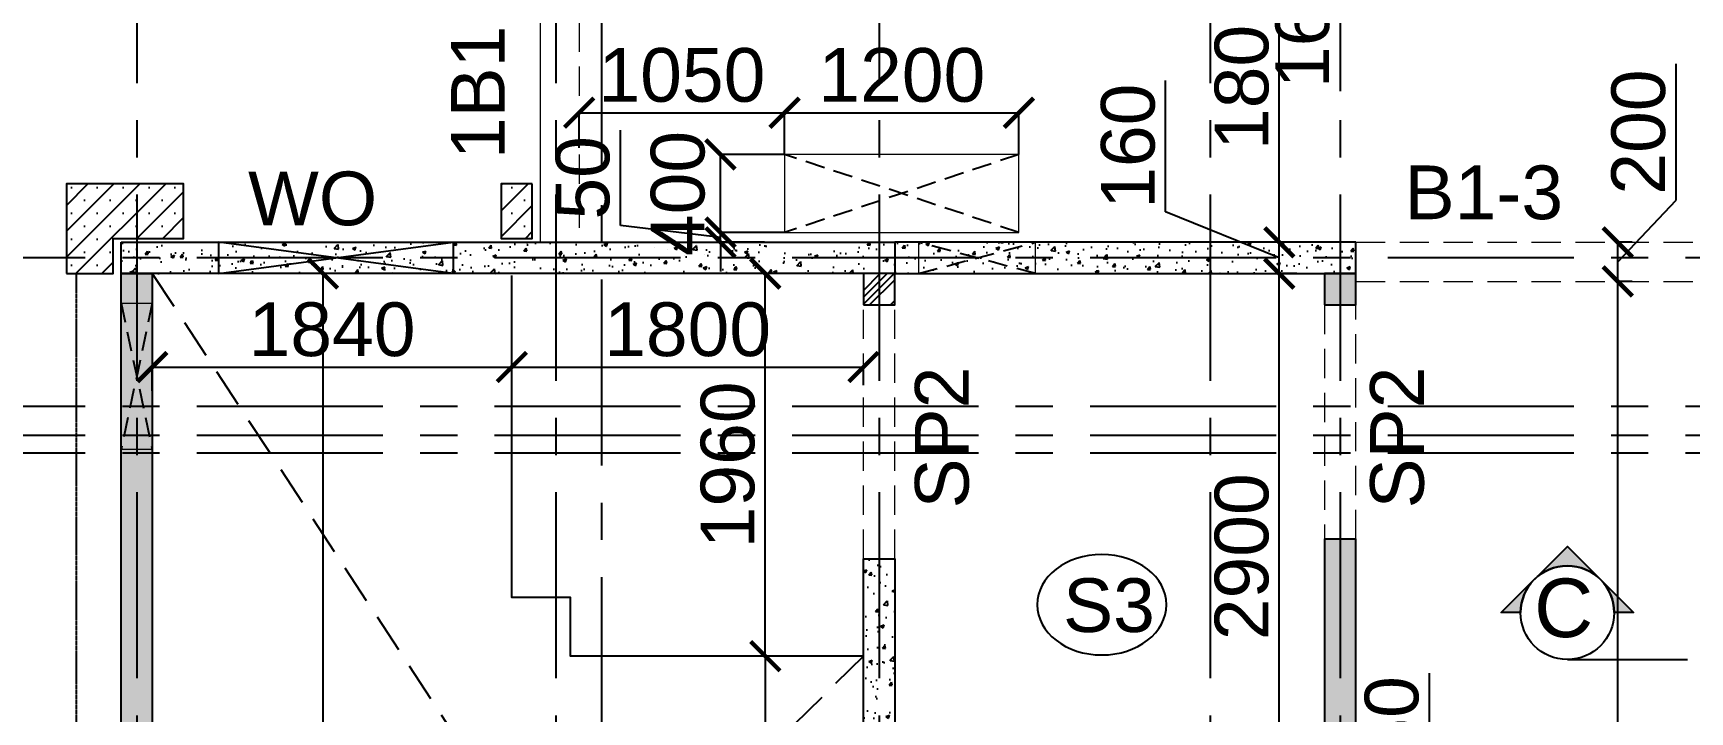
# Model space of a CAD drawing. Header units: inches. Extents: x 278200 to 407749, y -182622 to -96622.
# Drawn here: x 282896 to 291376, y -114109 to -110634 of the extents above; entities that cross this region are included whole.
import ezdxf
from ezdxf.enums import TextEntityAlignment as Align

# ---------------------------------------------------------------- set-up
doc = ezdxf.new("R2010")
doc.units = ezdxf.units.IN
doc.header["$MEASUREMENT"] = 0
for name, pattern in [('CENTER', [50.8, 31.75, -6.35, 6.35, -6.35]), ('DASHED2', [9.525, 6.35, -3.175]), ('Hidden', [3, 2, -1])]:
    doc.linetypes.add(name, pattern=pattern)
for name, color, linetype in [('1', 8, 'Continuous'), ('160 R.C. WALL HAT', 8, 'Continuous'), ('160 R.C.WALL', 6, 'Continuous'), ('4', 4, 'Continuous'), ('AR-Column', 40, 'Continuous'), ('AR-Hidden', 251, 'DASHED2'), ('BEAM TEXT', 4, 'Continuous'), ('CUTOUT LINE', 2, 'Continuous'), ('DIM', 251, 'Continuous'), ('DOP IN SHEAR WALL', 5, 'Continuous'), ('GRID', 8, 'CENTER'), ('NON S.WALL HATCH', 8, 'Continuous'), ('NON STRUC R.C.WALL', 6, 'Continuous'), ('NON.STRUC.R.C.WALLS', 1, 'Continuous'), ('SEC TXT', 11, 'Continuous'), ('SECOND FLOOR BEAM', 6, 'Continuous'), ('Section', 1, 'Continuous'), ('SPANRAL BEAM', 3, 'Continuous'), ('TEXT-1', 3, 'Continuous')]:
    doc.layers.add(name, color=color, linetype=linetype)
for name, color, linetype, lineweight in [('BEAMS', 3, 'Continuous', 0), ('cutout', 2, 'Continuous', 5), ('SLAB CIR', 1, 'Continuous', 25), ('SLAB TXT', 3, 'Continuous', 0)]:
    doc.layers.add(name, color=color, linetype=linetype, lineweight=lineweight)
doc.styles.add('T200', font='sanss___.ttf', dxfattribs={"height": 275})
doc.styles.add('T300', font='sanss___.ttf', dxfattribs={"height": 350})
doc.dimstyles.new('T 200', dxfattribs={"dimtxt": 275, "dimasz": 150, "dimexe": 1, "dimexo": 0, "dimgap": 50, "dimtad": 1, "dimdec": 0, "dimrnd": 5, "dimdsep": 46, "dimtxsty": 'T200', "dimblk": 'ARCHTICK', "dimcen": 2.5, "dimdle": 1, "dimclrd": 5, "dimclre": 253, "dimclrt": 1, "dimadec": 0, "dimazin": 0, "dimtfac": 1, "dimtdec": 0, "dimtmove": 2, "dimatfit": 3, "dimfxl": 0, "dimarcsym": 0})
pattern_1 = [(50, (2466434.82, 123890.9), (179.315046, -15.688034), [18.75, -206.25]), (355, (2466434.82, 123890.9), (-34.687833, 188.048033), [15, -165]), (100.4514445, (2466449.76, 123889.6), (144.627212, 172.359998), [15.935048, -175.285528]), (46.1842, (2466434.82, 123940.9), (266.810333, -41.37982), [28.125, -309.375]), (96.635635, (2466457.05, 123937.46), (233.665486, 243.52965), [23.902586, -262.92844]), (351.184164, (2466434.82, 123940.9), (233.665486, 243.52965), [22.5, -247.5]), (21, (2466459.82, 123928.4), (149.226763, -100.654723), [18.75, -206.25]), (326, (2466459.82, 123928.4), (60.828833, 181.287511), [15, -165]), (71.451445, (2466472.25, 123920.02), (210.055594, 80.632788), [15.935047, -175.285528]), (37.5, (2466434.816, 123890.906), (3.0399638, 83.2234635), [0, -163, 0, -167.5, 0, -165.625]), (7.5, (2466434.82, 123890.91), (65.7673844, 98.602928), [0, -95.5, 0, -159.25, 0, -63.125]), (327.5, (2466379.066, 123890.906), (133.455609, -5.638718), [0, -62.5, 0, -195, 0, -258.75]), (317.5, (2466354.07, 123890.91), (145.7965423, 25.0262456), [0, -81.25, 0, -129.5, 0, -183.75])]
pattern_2 = [(45, (-131825.64, 75915.45), (-66.29126, 66.29126), []), (45, (-131759.35, 75915.45), (-66.29126, 66.29126), [0, -93.75])]

# ---------------------------------------------------------------- blocks, each defined once
blk = doc.blocks.new('_ARCHTICK')
at = {"color": 0, "linetype": 'ByBlock', "const_width": 0.15}
blk.add_lwpolyline([(-0.5, -0.5), (0.5, 0.5)], dxfattribs=at)
blk = doc.blocks.new('*D13')
at = {"layer": 'Defpoints', "color": 0}
for p in [(289274.6, -114764.9), (289389.7, -114764.9, 14.7), (289389.7, -114924.9)]:
    blk.add_point(p, dxfattribs=at)
at = {"layer": 'DIM', "color": 5, "lineweight": -2}
for p, q in [((290042.9, -114582.9), (290042.9, -113910.6)), ((289274.6, -114844.9), (290042.9, -114582.9)), ((289274.6, -114925.9), (289274.6, -114763.9))]:
    blk.add_line(p, q, dxfattribs=at)
at = {"layer": 'DIM', "color": 253, "lineweight": -2}
for p, q in [((289389.7, -114764.9), (289273.6, -114764.9)), ((289389.7, -114924.9), (289273.6, -114924.9))]:
    blk.add_line(p, q, dxfattribs=at)
at = {"layer": 'DIM', "color": 5, "lineweight": -2, "xscale": 150, "yscale": 150, "zscale": 150}
for p, rotation in [((289274.6, -114764.9), 90), ((289274.6, -114924.9), 270)]:
    blk.add_blockref('_ARCHTICK', p, dxfattribs=dict(at, rotation=rotation))
at = {"layer": 'DIM', "color": 1, "insert": (289851, -114246.8), "char_height": 275, "attachment_point": 5, "rotation": 90, "style": 'T200'}
blk.add_mtext('160', dxfattribs=at)
blk = doc.blocks.new('*D14')
at = {"layer": 'Defpoints', "color": 0}
for p in [(289274.6, -111864.9), (289364.2, -111864.9, 14.7), (289389.7, -114764.9, 14.7)]:
    blk.add_point(p, dxfattribs=at)
at = {"layer": 'DIM', "color": 253, "lineweight": -2}
for p, q in [((289364.2, -111864.9), (289273.6, -111864.9)), ((289389.7, -114764.9), (289273.6, -114764.9))]:
    blk.add_line(p, q, dxfattribs=at)
at = {"layer": 'DIM', "color": 5, "lineweight": -2}
blk.add_line((289274.6, -114765.9), (289274.6, -111863.9), dxfattribs=at)
at = {"layer": 'DIM', "color": 5, "lineweight": -2, "xscale": 150, "yscale": 150, "zscale": 150}
for p, rotation in [((289274.6, -111864.9), 90), ((289274.6, -114764.9), 270)]:
    blk.add_blockref('_ARCHTICK', p, dxfattribs=dict(at, rotation=rotation))
at = {"layer": 'DIM', "color": 1, "insert": (289083, -113314.9), "char_height": 275, "attachment_point": 5, "rotation": 90, "style": 'T200'}
blk.add_mtext('2900', dxfattribs=at)
blk = doc.blocks.new('*D15')
at = {"layer": 'Defpoints', "color": 0}
for p in [(289274.6, -111704.9), (289330.6, -111704.9, 14.7), (289364.2, -111864.9, 14.7)]:
    blk.add_point(p, dxfattribs=at)
at = {"layer": 'DIM', "color": 5, "lineweight": -2}
for p, q in [((288692.8, -111548.8), (288692.8, -110876.5)), ((289274.6, -111784.9), (288692.8, -111548.8)), ((289274.6, -111865.9), (289274.6, -111703.9))]:
    blk.add_line(p, q, dxfattribs=at)
at = {"layer": 'DIM', "color": 253, "lineweight": -2}
for p, q in [((289330.6, -111704.9), (289273.6, -111704.9)), ((289364.2, -111864.9), (289273.6, -111864.9))]:
    blk.add_line(p, q, dxfattribs=at)
at = {"layer": 'DIM', "color": 5, "lineweight": -2, "xscale": 150, "yscale": 150, "zscale": 150}
for p, rotation in [((289274.6, -111704.9), 90), ((289274.6, -111864.9), 270)]:
    blk.add_blockref('_ARCHTICK', p, dxfattribs=dict(at, rotation=rotation))
at = {"layer": 'DIM', "color": 1, "insert": (288501, -111212.7), "char_height": 275, "attachment_point": 5, "rotation": 90, "style": 'T200'}
blk.add_mtext('160', dxfattribs=at)
blk = doc.blocks.new('*D16')
at = {"layer": 'Defpoints', "color": 0}
for p in [(289274.6, -109904.9), (289351.3, -109904.9, 14.7), (289330.6, -111704.9, 14.7)]:
    blk.add_point(p, dxfattribs=at)
at = {"layer": 'DIM', "color": 253, "lineweight": -2}
for p, q in [((289351.3, -109904.9), (289273.6, -109904.9)), ((289330.6, -111704.9), (289273.6, -111704.9))]:
    blk.add_line(p, q, dxfattribs=at)
at = {"layer": 'DIM', "color": 5, "lineweight": -2}
blk.add_line((289274.6, -111705.9), (289274.6, -109903.9), dxfattribs=at)
at = {"layer": 'DIM', "color": 5, "lineweight": -2, "xscale": 150, "yscale": 150, "zscale": 150}
for p, rotation in [((289274.6, -109904.9), 90), ((289274.6, -111704.9), 270)]:
    blk.add_blockref('_ARCHTICK', p, dxfattribs=dict(at, rotation=rotation))
at = {"layer": 'DIM', "color": 1, "insert": (289083, -110804.9), "char_height": 275, "attachment_point": 5, "rotation": 90, "style": 'T200'}
blk.add_mtext('1800', dxfattribs=at)
blk = doc.blocks.new('*D17')
at = {"layer": 'Defpoints', "color": 0}
for p in [(289274.6, -109744.9), (289343.5, -109744.9, 14.7), (289351.3, -109904.9, 14.7)]:
    blk.add_point(p, dxfattribs=at)
at = {"layer": 'DIM', "color": 253, "lineweight": -2}
for p, q in [((289343.5, -109744.9), (289273.6, -109744.9)), ((289351.3, -109904.9), (289273.6, -109904.9))]:
    blk.add_line(p, q, dxfattribs=at)
at = {"layer": 'DIM', "color": 5, "lineweight": -2}
for p, q in [((289274.6, -109905.9), (289274.6, -109743.9)), ((289274.6, -109824.9), (289585.7, -110258.5)), ((289585.7, -110258.5), (289585.7, -110930.7))]:
    blk.add_line(p, q, dxfattribs=at)
at = {"layer": 'DIM', "color": 5, "lineweight": -2, "xscale": 150, "yscale": 150, "zscale": 150}
for p, rotation in [((289274.6, -109744.9), 90), ((289274.6, -109904.9), 270)]:
    blk.add_blockref('_ARCHTICK', p, dxfattribs=dict(at, rotation=rotation))
at = {"layer": 'DIM', "color": 1, "insert": (289393.8, -110594.6), "char_height": 275, "attachment_point": 5, "rotation": 90, "style": 'T200'}
blk.add_mtext('160', dxfattribs=at)
blk = doc.blocks.new('*D23')
at = {"layer": 'Defpoints', "color": 0}
for p in [(291007, -111904.9), (291081.5, -111904.9, 29.5), (291166.8, -126413.5, 14.7)]:
    blk.add_point(p, dxfattribs=at)
at = {"layer": 'DIM', "color": 253, "lineweight": -2}
for p, q in [((291081.5, -111904.9), (291006, -111904.9)), ((291166.8, -126413.5), (291006, -126413.5))]:
    blk.add_line(p, q, dxfattribs=at)
at = {"layer": 'DIM', "color": 5, "lineweight": -2}
blk.add_line((291007, -126414.5), (291007, -111903.9), dxfattribs=at)
at = {"layer": 'DIM', "color": 5, "lineweight": -2, "xscale": 150, "yscale": 150, "zscale": 150}
for p, rotation in [((291007, -111904.9), 90), ((291007, -126413.5), 270)]:
    blk.add_blockref('_ARCHTICK', p, dxfattribs=dict(at, rotation=rotation))
at = {"layer": 'DIM', "color": 1, "insert": (290815.3, -119159.2), "char_height": 275, "attachment_point": 5, "rotation": 90, "style": 'T200'}
blk.add_mtext('14510', dxfattribs=at)
blk = doc.blocks.new('*D24')
at = {"layer": 'Defpoints', "color": 0}
for p in [(291007, -111704.9), (291081.5, -111704.9, 29.5), (291081.5, -111904.9, 29.5)]:
    blk.add_point(p, dxfattribs=at)
at = {"layer": 'DIM', "color": 5, "lineweight": -2}
for p, q in [((291305.3, -111489.5), (291305.3, -110791.2)), ((291007, -111804.9), (291305.3, -111489.5)), ((291007, -111905.9), (291007, -111703.9))]:
    blk.add_line(p, q, dxfattribs=at)
at = {"layer": 'DIM', "color": 253, "lineweight": -2}
for p, q in [((291081.5, -111704.9), (291006, -111704.9)), ((291081.5, -111904.9), (291006, -111904.9))]:
    blk.add_line(p, q, dxfattribs=at)
at = {"layer": 'DIM', "color": 5, "lineweight": -2, "xscale": 150, "yscale": 150, "zscale": 150}
for p, rotation in [((291007, -111704.9), 90), ((291007, -111904.9), 270)]:
    blk.add_blockref('_ARCHTICK', p, dxfattribs=dict(at, rotation=rotation))
at = {"layer": 'DIM', "color": 1, "insert": (291113.7, -111140.3), "char_height": 275, "attachment_point": 5, "rotation": 90, "style": 'T200'}
blk.add_mtext('200', dxfattribs=at)
blk = doc.blocks.new('*D35')
at = {"layer": 'Defpoints', "color": 0}
for p in [(284379.5, -111864.9), (284445.7, -111864.9, 14.7), (284482.1, -117424.9, 14.7)]:
    blk.add_point(p, dxfattribs=at)
at = {"layer": 'DIM', "color": 253, "lineweight": -2}
for p, q in [((284445.7, -111864.9), (284378.5, -111864.9)), ((284482.1, -117424.9), (284378.5, -117424.9))]:
    blk.add_line(p, q, dxfattribs=at)
at = {"layer": 'DIM', "color": 5, "lineweight": -2}
blk.add_line((284379.5, -117425.9), (284379.5, -111863.9), dxfattribs=at)
at = {"layer": 'DIM', "color": 5, "lineweight": -2, "xscale": 150, "yscale": 150, "zscale": 150}
for p, rotation in [((284379.5, -111864.9), 90), ((284379.5, -117424.9), 270)]:
    blk.add_blockref('_ARCHTICK', p, dxfattribs=dict(at, rotation=rotation))
at = {"layer": 'DIM', "color": 1, "insert": (284187.7, -114644.9), "char_height": 275, "attachment_point": 5, "rotation": 90, "style": 'T200'}
blk.add_mtext('5560', dxfattribs=at)
blk = doc.blocks.new('*D164')
at = {"layer": 'Defpoints', "color": 0}
for p in [(286643.6, -111864.9), (286748.5, -111864.9, 14.7), (286748.5, -113824, 14.7)]:
    blk.add_point(p, dxfattribs=at)
at = {"layer": 'DIM', "color": 253, "lineweight": -2}
for p, q in [((286748.5, -111864.9), (286642.6, -111864.9)), ((286748.5, -113824), (286642.6, -113824))]:
    blk.add_line(p, q, dxfattribs=at)
at = {"layer": 'DIM', "color": 5, "lineweight": -2}
blk.add_line((286643.6, -113825), (286643.6, -111863.9), dxfattribs=at)
at = {"layer": 'DIM', "color": 5, "lineweight": -2, "xscale": 150, "yscale": 150, "zscale": 150}
for p, rotation in [((286643.6, -111864.9), 90), ((286643.6, -113824), 270)]:
    blk.add_blockref('_ARCHTICK', p, dxfattribs=dict(at, rotation=rotation))
at = {"layer": 'DIM', "color": 1, "insert": (286451.8, -112844.5), "char_height": 275, "attachment_point": 5, "rotation": 90, "style": 'T200'}
blk.add_mtext('1960', dxfattribs=at)
blk = doc.blocks.new('*D165')
at = {"layer": 'Defpoints', "color": 0}
for p in [(286748.5, -113824, 14.7), (286643.6, -117424.9), (286876.5, -117424.9, 14.7)]:
    blk.add_point(p, dxfattribs=at)
at = {"layer": 'DIM', "color": 253, "lineweight": -2}
for p, q in [((286748.5, -113824), (286642.6, -113824)), ((286876.5, -117424.9), (286642.6, -117424.9))]:
    blk.add_line(p, q, dxfattribs=at)
at = {"layer": 'DIM', "color": 5, "lineweight": -2}
blk.add_line((286643.6, -113823), (286643.6, -117425.9), dxfattribs=at)
at = {"layer": 'DIM', "color": 5, "lineweight": -2, "xscale": 150, "yscale": 150, "zscale": 150}
for p, rotation in [((286643.6, -113824), 90), ((286643.6, -117424.9), 270)]:
    blk.add_blockref('_ARCHTICK', p, dxfattribs=dict(at, rotation=rotation))
at = {"layer": 'DIM', "color": 1, "insert": (286451.8, -115624.5), "char_height": 275, "attachment_point": 5, "rotation": 90, "style": 'T200'}
blk.add_mtext('3600', dxfattribs=at)
blk = doc.blocks.new('*D166')
at = {"layer": 'Defpoints', "color": 0}
for p in [(285345.7, -112343.5), (283505.7, -112464.9, 14.7), (285345.7, -112464.9, 14.7)]:
    blk.add_point(p, dxfattribs=at)
at = {"layer": 'DIM', "color": 5, "lineweight": -2}
blk.add_line((283504.7, -112343.5), (285346.7, -112343.5), dxfattribs=at)
at = {"layer": 'DIM', "color": 253, "lineweight": -2}
for p, q in [((283505.7, -112464.9), (283505.7, -112342.5)), ((285345.7, -112464.9), (285345.7, -112342.5))]:
    blk.add_line(p, q, dxfattribs=at)
at = {"layer": 'DIM', "color": 5, "lineweight": -2, "xscale": 150, "yscale": 150, "zscale": 150, "rotation": 180}
blk.add_blockref('_ARCHTICK', (283505.7, -112343.5), dxfattribs=at)
at = {"layer": 'DIM', "color": 5, "lineweight": -2, "xscale": 150, "yscale": 150, "zscale": 150}
blk.add_blockref('_ARCHTICK', (285345.7, -112343.5), dxfattribs=at)
at = {"layer": 'DIM', "color": 1, "insert": (284425.7, -112151.9), "char_height": 275, "attachment_point": 5, "style": 'T200'}
blk.add_mtext('1840', dxfattribs=at)
blk = doc.blocks.new('*D167')
at = {"layer": 'Defpoints', "color": 0}
for p in [(287145.7, -112343.5), (287145.7, -112437.1, 14.7), (285345.7, -112464.9, 14.7)]:
    blk.add_point(p, dxfattribs=at)
at = {"layer": 'DIM', "color": 5, "lineweight": -2}
blk.add_line((285344.7, -112343.5), (287146.7, -112343.5), dxfattribs=at)
at = {"layer": 'DIM', "color": 253, "lineweight": -2}
for p, q in [((285345.7, -112464.9), (285345.7, -112342.5)), ((287145.7, -112437.1), (287145.7, -112342.5))]:
    blk.add_line(p, q, dxfattribs=at)
at = {"layer": 'DIM', "color": 5, "lineweight": -2, "xscale": 150, "yscale": 150, "zscale": 150, "rotation": 180}
blk.add_blockref('_ARCHTICK', (285345.7, -112343.5), dxfattribs=at)
at = {"layer": 'DIM', "color": 5, "lineweight": -2, "xscale": 150, "yscale": 150, "zscale": 150}
blk.add_blockref('_ARCHTICK', (287145.7, -112343.5), dxfattribs=at)
at = {"layer": 'DIM', "color": 1, "insert": (286245.7, -112151.9), "char_height": 275, "attachment_point": 5, "style": 'T200'}
blk.add_mtext('1800', dxfattribs=at)
blk = doc.blocks.new('A$C02A55DAE')
at = {"layer": 'NON S.WALL HATCH'}
h = blk.add_hatch(dxfattribs=at)
h.set_pattern_fill('SACNCR', color=256, scale=1000)
h.set_pattern_definition(pattern_2)
h.paths.add_polyline_path([(-2195, -11480), (-1955, -11480), (-1955, -11680), (-1595, -11680), (-1595, -11940), (-2195, -11940)])
h.paths.add_polyline_path([(-2195, -5920), (-1955, -5920), (-1955, -5740), (-1595, -5740), (-1595, -5460), (-2195, -5460)])
h.paths.add_polyline_path([(-1955, -8930), (-1955, -8470), (-2195, -8470), (-2195, -8930)])
h = blk.add_hatch(dxfattribs=at)
h.set_pattern_fill('SACNCR', color=256, scale=1000)
h.set_pattern_definition(pattern_2)
h.paths.add_polyline_path([(30, -5740), (190, -5740), (190, -5760), (190, -5460), (30, -5460)])
at = {"layer": 'AR-Column', "color": 4, "elevation": -29.5}
blk.add_lwpolyline([(-2195, -5920), (-1955, -5920), (-1955, -5740), (-1595, -5740), (-1595, -5460), (-2195, -5460)], close=True, dxfattribs=at)
blk.add_lwpolyline([(190, -5460), (30, -5460), (30, -5740), (190, -5740), (190, -5460)], dxfattribs=at)
at = {"layer": 'AR-Hidden', "ltscale": 0.009}
blk.add_line((-2145, -5920, -29.5), (-2145, -8470, -29.5), dxfattribs=at)
blk = doc.blocks.new('*D854')
at = {"layer": 'Defpoints', "color": 0}
for p in [(286742.4, -111041.2), (285690.7, -111220.9, 14.7), (286742.4, -111254.9, 15.2)]:
    blk.add_point(p, dxfattribs=at)
at = {"layer": 'DIM', "color": 5, "lineweight": -2}
blk.add_line((285689.7, -111041.2), (286743.4, -111041.2), dxfattribs=at)
at = {"layer": 'DIM', "color": 253, "lineweight": -2}
for p, q in [((285690.7, -111220.9), (285690.7, -111040.2)), ((286742.4, -111254.9), (286742.4, -111040.2))]:
    blk.add_line(p, q, dxfattribs=at)
at = {"layer": 'DIM', "color": 5, "lineweight": -2, "xscale": 150, "yscale": 150, "zscale": 150, "rotation": 180}
blk.add_blockref('_ARCHTICK', (285690.7, -111041.2), dxfattribs=at)
at = {"layer": 'DIM', "color": 5, "lineweight": -2, "xscale": 150, "yscale": 150, "zscale": 150}
blk.add_blockref('_ARCHTICK', (286742.4, -111041.2), dxfattribs=at)
at = {"layer": 'DIM', "color": 1, "insert": (286216.6, -110849.6), "char_height": 275, "attachment_point": 5, "style": 'T200'}
blk.add_mtext('1050', dxfattribs=at)
blk = doc.blocks.new('*D855')
at = {"layer": 'Defpoints', "color": 0}
for p in [(287942, -111041.2), (286742.4, -111254.9, 15.2), (287942, -111254.9, 15.2)]:
    blk.add_point(p, dxfattribs=at)
at = {"layer": 'DIM', "color": 5, "lineweight": -2}
blk.add_line((286741.4, -111041.2), (287943, -111041.2), dxfattribs=at)
at = {"layer": 'DIM', "color": 253, "lineweight": -2}
for p, q in [((286742.4, -111254.9), (286742.4, -111040.2)), ((287942, -111254.9), (287942, -111040.2))]:
    blk.add_line(p, q, dxfattribs=at)
at = {"layer": 'DIM', "color": 5, "lineweight": -2, "xscale": 150, "yscale": 150, "zscale": 150, "rotation": 180}
blk.add_blockref('_ARCHTICK', (286742.4, -111041.2), dxfattribs=at)
at = {"layer": 'DIM', "color": 5, "lineweight": -2, "xscale": 150, "yscale": 150, "zscale": 150}
blk.add_blockref('_ARCHTICK', (287942, -111041.2), dxfattribs=at)
at = {"layer": 'DIM', "color": 1, "insert": (287342.2, -110849.6), "char_height": 275, "attachment_point": 5, "style": 'T200'}
blk.add_mtext('1200', dxfattribs=at)
blk = doc.blocks.new('*D856')
at = {"layer": 'Defpoints', "color": 0}
for p in [(286414.2, -111654.7), (286742.4, -111654.7, 15.2), (286639.9, -111704.9, 14.7)]:
    blk.add_point(p, dxfattribs=at)
at = {"layer": 'DIM', "color": 5, "lineweight": -2}
for p, q in [((285901.5, -111618.8), (285901.5, -111131)), ((286414.2, -111654.7), (286414.2, -111504.7)), ((286414.2, -111679.8), (285901.5, -111618.8)), ((286414.2, -111704.9), (286414.2, -111654.7)), ((286414.2, -111704.9), (286414.2, -111654.7)), ((286414.2, -111704.9), (286414.2, -111854.9))]:
    blk.add_line(p, q, dxfattribs=at)
at = {"layer": 'DIM', "color": 253, "lineweight": -2}
for p, q in [((286742.4, -111654.7), (286413.2, -111654.7)), ((286639.9, -111704.9), (286413.2, -111704.9))]:
    blk.add_line(p, q, dxfattribs=at)
at = {"layer": 'DIM', "color": 5, "lineweight": -2, "xscale": 150, "yscale": 150, "zscale": 150}
for p, rotation in [((286414.2, -111654.7), 270), ((286414.2, -111704.9), 90)]:
    blk.add_blockref('_ARCHTICK', p, dxfattribs=dict(at, rotation=rotation))
at = {"layer": 'DIM', "color": 1, "insert": (285709.8, -111374.9), "char_height": 275, "attachment_point": 5, "rotation": 90, "style": 'T200'}
blk.add_mtext('50', dxfattribs=at)
blk = doc.blocks.new('*D857')
at = {"layer": 'Defpoints', "color": 0}
for p in [(286414.2, -111254.9), (286742.4, -111254.9), (286742.4, -111654.7, 15.2)]:
    blk.add_point(p, dxfattribs=at)
at = {"layer": 'DIM', "color": 253, "lineweight": -2}
for p, q in [((286742.4, -111254.9), (286413.2, -111254.9)), ((286742.4, -111654.7), (286413.2, -111654.7))]:
    blk.add_line(p, q, dxfattribs=at)
at = {"layer": 'DIM', "color": 5, "lineweight": -2}
blk.add_line((286414.2, -111655.7), (286414.2, -111253.9), dxfattribs=at)
at = {"layer": 'DIM', "color": 5, "lineweight": -2, "xscale": 150, "yscale": 150, "zscale": 150}
for p, rotation in [((286414.2, -111254.9), 90), ((286414.2, -111654.7), 270)]:
    blk.add_blockref('_ARCHTICK', p, dxfattribs=dict(at, rotation=rotation))
at = {"layer": 'DIM', "color": 1, "insert": (286196.6, -111454.8), "char_height": 275, "attachment_point": 5, "rotation": 90, "style": 'T200'}
blk.add_mtext('400', dxfattribs=at)

msp = doc.modelspace()

# ---------------------------------------------------------------- hatches: boundary and pattern name
at = {"layer": '160 R.C. WALL HAT'}
h = msp.add_hatch(dxfattribs=at)
h.set_pattern_fill('AR-CONC', color=256, scale=25)
h.set_pattern_definition(pattern_1)
h.paths.add_polyline_path([(287305.7, -111704.9), (283345.7, -111704.9), (283345.7, -111864.9), (287305.7, -111864.9)])
h = msp.add_hatch(dxfattribs=at)
h.set_pattern_fill('AR-CONC', color=256, scale=25)
h.set_pattern_definition(pattern_1)
h.paths.add_polyline_path([(289665.7, -111704.9), (287305.7, -111704.9), (287305.7, -111864.9), (289665.7, -111864.9)])
h = msp.add_hatch(dxfattribs=at)
h.set_pattern_fill('AR-CONC', color=256, scale=25)
h.set_pattern_definition(pattern_1)
h.paths.add_polyline_path([(283505.7, -111864.9), (283345.7, -111864.9), (283345.7, -117584.9), (283505.7, -117584.9)])
h = msp.add_hatch(dxfattribs=at)
h.set_pattern_fill('AR-CONC', color=256, scale=25)
h.set_pattern_definition([(50, (2468634.82, 118330.9), (179.315046, -15.688034), [18.75, -206.25]), (355, (2468634.82, 118330.9), (-34.687833, 188.048033), [15, -165]), (100.4514445, (2468649.76, 118329.6), (144.627212, 172.359998), [15.935048, -175.285528]), (46.1842, (2468634.82, 118380.9), (266.810333, -41.37982), [28.125, -309.375]), (96.635635, (2468657.05, 118377.46), (233.665486, 243.52965), [23.902586, -262.92844]), (351.184164, (2468634.82, 118380.9), (233.665486, 243.52965), [22.5, -247.5]), (21, (2468659.82, 118368.4), (149.226763, -100.654723), [18.75, -206.25]), (326, (2468659.82, 118368.4), (60.828833, 181.287511), [15, -165]), (71.451445, (2468672.25, 118360.02), (210.055594, 80.632788), [15.935047, -175.285528]), (37.5, (2468634.816, 118330.906), (3.0399638, 83.2234635), [0, -163, 0, -167.5, 0, -165.625]), (7.5, (2468634.82, 118330.91), (65.7673844, 98.602928), [0, -95.5, 0, -159.25, 0, -63.125]), (327.5, (2468579.066, 118330.906), (133.455609, -5.638718), [0, -62.5, 0, -195, 0, -258.75]), (317.5, (2468554.07, 118330.91), (145.7965423, 25.0262456), [0, -81.25, 0, -129.5, 0, -183.75])])
h.paths.add_polyline_path([(289665.7, -113224.9), (289505.7, -113224.9), (289505.7, -117424.9), (289665.7, -117424.9)])
h.paths.add_polyline_path([(289505.7, -112024.9), (289665.7, -112024.9), (289665.7, -111864.9), (289505.7, -111864.9)])
h = msp.add_hatch(dxfattribs=at)
h.set_pattern_fill('AR-CONC', color=256, scale=25)
h.set_pattern_definition([(50, (2466274.82, 118330.9), (179.315046, -15.688034), [18.75, -206.25]), (355, (2466274.82, 118330.9), (-34.687833, 188.048033), [15, -165]), (100.4514445, (2466289.76, 118329.6), (144.627212, 172.359998), [15.935048, -175.285528]), (46.1842, (2466274.82, 118380.9), (266.810333, -41.37982), [28.125, -309.375]), (96.635635, (2466297.05, 118377.46), (233.665486, 243.52965), [23.902586, -262.92844]), (351.184164, (2466274.82, 118380.9), (233.665486, 243.52965), [22.5, -247.5]), (21, (2466299.82, 118368.4), (149.226763, -100.654723), [18.75, -206.25]), (326, (2466299.82, 118368.4), (60.828833, 181.287511), [15, -165]), (71.451445, (2466312.25, 118360.02), (210.055594, 80.632788), [15.935047, -175.285528]), (37.5, (2466274.816, 118330.906), (3.0399638, 83.2234635), [0, -163, 0, -167.5, 0, -165.625]), (7.5, (2466274.82, 118330.91), (65.7673844, 98.602928), [0, -95.5, 0, -159.25, 0, -63.125]), (327.5, (2466219.066, 118330.906), (133.455609, -5.638718), [0, -62.5, 0, -195, 0, -258.75]), (317.5, (2466194.07, 118330.91), (145.7965423, 25.0262456), [0, -81.25, 0, -129.5, 0, -183.75])])
h.paths.add_polyline_path([(287145.7, -113324.9), (287145.7, -117424.9), (287305.7, -117424.9), (287305.7, -113324.9)])
at = {"layer": 'NON STRUC R.C.WALL'}
h = msp.add_hatch(dxfattribs=at)
h.set_pattern_fill('ANSI34', color=1, scale=200)
h.set_pattern_definition([(45, (2318048.67, 123890.9), (-106.066017, 106.066017), []), (45, (2318084.02, 123890.9), (-106.066017, 106.066017), []), (45, (2318119.38, 123890.9), (-106.066017, 106.066017), []), (45, (2318154.73, 123890.9), (-106.066017, 106.066017), [])])
h.paths.add_polyline_path([(287305.7, -111864.9), (287145.7, -111864.9), (287145.7, -112024.9), (287305.7, -112024.9)])
at = {"layer": 'Section'}
h = msp.add_hatch(color=30, dxfattribs=at)
edge = h.paths.add_edge_path()
edge.add_line((290509.5, -113601.1), (290410.2, -113601.1))
edge.add_line((290410.2, -113601.1), (290749.2, -113262.1))
edge.add_line((290749.2, -113262.1), (291088.2, -113601.1))
edge.add_line((291088.2, -113601.1), (290988.9, -113601.1))
edge.add_arc((290749.2, -113601.1), 239.7, 0, 180)

# ---------------------------------------------------------------- linework, layer by layer
at = {"layer": '1', "linetype": 'Hidden', "ltscale": 100}
for p, q in [((283505.7, -111864.9, 14.7), (287145.7, -117424.9, 14.7)), ((287145.7, -113824, 14.7), (283505.7, -117424.9, 14.7))]:
    msp.add_line(p, q, dxfattribs=at)
at = {"layer": '160 R.C.WALL', "elevation": 14.7}
for points in [[(283345.7, -111704.9), (287305.7, -111704.9), (287305.7, -111864.9), (283345.7, -111864.9)], [(289665.7, -111704.9), (287305.7, -111704.9), (287305.7, -111864.9), (289665.7, -111864.9)], [(283505.7, -117584.9), (283345.7, -117584.9), (283345.7, -111864.9), (283505.7, -111864.9)], [(289505.7, -112024.9), (289665.7, -112024.9), (289665.7, -111864.9), (289505.7, -111864.9)], [(289505.7, -117424.9), (289665.7, -117424.9), (289665.7, -113224.9), (289505.7, -113224.9)], [(287305.7, -117424.9), (287145.7, -117424.9), (287145.7, -113324.9), (287305.7, -113324.9)]]:
    msp.add_lwpolyline(points, close=True, dxfattribs=at)
at = {"layer": '4', "elevation": 14.7}
msp.add_lwpolyline([(287145.7, -113824), (285645.7, -113824), (285645.7, -113524), (285345.7, -113524), (285345.7, -111874.4)], dxfattribs=at)
at = {"layer": 'BEAMS', "color": 4, "linetype": 'Continuous', "ltscale": 0.01}
msp.add_line((285490.7, -109904.9, 14.7), (285490.7, -111704.9, 14.7), dxfattribs=at)
at = {"layer": 'BEAMS', "linetype": 'Hidden', "ltscale": 75}
for p, q in [((285690.7, -109904.9, 14.7), (285690.7, -111704.9, 14.7)), ((289665.7, -111704.9, 29.5), (291465.7, -111704.9, 29.5)), ((287145.7, -113324.9, 14.7), (287145.7, -111864.9, 14.7)), ((287305.7, -113324.9, 14.7), (287305.7, -111864.9, 14.7)), ((289665.7, -111904.9, 29.5), (291465.7, -111904.9, 29.5))]:
    msp.add_line(p, q, dxfattribs=at)
at = {"layer": 'BEAMS', "linetype": 'Hidden', "ltscale": 75, "elevation": 14.7}
msp.add_lwpolyline([(289505.7, -113224.9), (289665.7, -113224.9), (289665.7, -112024.9), (289505.7, -112024.9)], close=True, dxfattribs=at)
at = {"layer": 'cutout', "color": 4, "elevation": 15.2}
msp.add_lwpolyline([(286742.4, -111654.7), (287942, -111654.7), (287942, -111254.9), (286742.4, -111254.9)], close=True, dxfattribs=at)
at = {"layer": 'cutout'}
for points, elevation in [([(287427.3, -111864.9), (288027.2, -111864.9), (288027.2, -111704.9), (287427.3, -111704.9)], 15.2), ([(283505.7, -112765.7), (283345.7, -112765.7), (283345.7, -112015.7), (283505.7, -112015.7)], 0)]:
    msp.add_lwpolyline(points, close=True, dxfattribs=dict(at, elevation=elevation))
at = {"layer": 'CUTOUT LINE', "linetype": 'Hidden', "ltscale": 50}
for p, q in [((287942, -111654.7, 15.2), (286742.4, -111254.9, 15.2)), ((287942, -111254.9, 15.2), (286742.4, -111654.7, 15.2)), ((287427.3, -111864.9, 15.2), (288027.2, -111704.9, 15.2)), ((288027.2, -111864.9, 15.2), (287427.3, -111704.9, 15.2)), ((283345.7, -112015.7, 0), (283505.7, -112765.7, 0)), ((283505.7, -112015.7, 0), (283345.7, -112765.7, 0))]:
    msp.add_line(p, q, dxfattribs=at)
at = {"layer": 'DOP IN SHEAR WALL'}
for p, q in [((283845.7, -111864.9, 14.7), (285045.7, -111704.9, 14.7)), ((285045.7, -111864.9, 14.7), (283845.7, -111704.9, 14.7))]:
    msp.add_line(p, q, dxfattribs=at)
at = {"layer": 'DOP IN SHEAR WALL', "elevation": 14.7}
msp.add_lwpolyline([(283845.7, -111704.9), (285045.7, -111704.9), (285045.7, -111864.9), (283845.7, -111864.9)], close=True, dxfattribs=at)
at = {"layer": 'GRID', "ltscale": 30}
for p, q in [((283425.7, -99268.8, 14.7), (283425.7, -130305.3, 14.7)), ((285570.7, -99268.8, 14.7), (285570.7, -130305.3, 14.7)), ((287225.7, -99268.8, 14.7), (287225.7, -130305.3, 14.7)), ((288920.7, -99268.8, 14.7), (288920.7, -130305.3, 14.7)), ((289585.7, -99268.8, 14.7), (289585.7, -130305.3, 14.7)), ((285805.7, -99703.1, 14.7), (285805.7, -130305.3, 14.7)), ((366982.1, -111784.9, 14.7), (281288.5, -111784.9, 14.7)), ((366982.1, -112544.9, 14.7), (281183, -112544.9, 14.7)), ((366982.1, -112694.5, 14.7), (280098.3, -112694.5, 14.7)), ((366982.1, -112784.9, 14.7), (281098.8, -112784.9, 14.7))]:
    msp.add_line(p, q, dxfattribs=at)
at = {"layer": 'NON.STRUC.R.C.WALLS', "elevation": 14.7}
msp.add_lwpolyline([(287145.7, -112024.9), (287305.7, -112024.9), (287305.7, -111864.9), (287145.7, -111864.9)], close=True, dxfattribs=at)
at = {"layer": 'Section', "color": 30}
msp.add_line((290749.2, -113840.8), (291363.7, -113840.8), dxfattribs=at)
msp.add_lwpolyline([(290509.5, -113601.1), (290410.2, -113601.1), (290749.2, -113262.1), (291088.2, -113601.1), (290988.9, -113601.1, 1)], format="xyb", close=True, dxfattribs=at)
msp.add_circle((290749.2, -113601.1), 239.7, dxfattribs=at)
at = {"layer": 'SLAB CIR', "extrusion": (0, 0, -1)}
msp.add_ellipse((288366, -113560.5), major_axis=(331, 0), ratio=0.77685, dxfattribs=at)

# ---------------------------------------------------------------- block references
at = {"layer": 'DIM', "color": 1}
msp.add_blockref('A$C02A55DAE', (285260.7, -105944.9, 29.5), dxfattribs=at)

# ---------------------------------------------------------------- texts
at = {"layer": 'BEAM TEXT', "style": 'T300'}
msp.add_text('B1-3', height=275, dxfattribs=at).set_placement((289916, -111586.5))
at = {"layer": 'SEC TXT', "color": 4, "style": 'T300'}
msp.add_text('C', height=300, dxfattribs=at).set_placement((290730.2, -113576.5), align=Align.MIDDLE_CENTER)
at = {"layer": 'SECOND FLOOR BEAM', "style": 'T300'}
msp.add_text('1B1-5', height=275, rotation=90, dxfattribs=at).set_placement((285309.6, -111279.3))
at = {"layer": 'SLAB TXT', "style": 'T300'}
msp.add_text('S3', height=275, dxfattribs=at).set_placement((288167.7, -113700.2))
at = {"layer": 'SPANRAL BEAM', "style": 'T300'}
for p in [(287684.5, -113067.5), (290014.4, -113067.5)]:
    msp.add_text('SP2', height=275, rotation=90, dxfattribs=at).set_placement(p)
at = {"layer": 'TEXT-1', "style": 'T300'}
msp.add_text('WO', height=275, dxfattribs=at).set_placement((283995.5, -111617.6))

# ---------------------------------------------------------------- dimensions: what is measured, and where the dimension line sits
at = {"layer": 'DIM'}
for base, p1, p2, picture, middle in [((289274.6, -109744.9), (289351.3, -109904.9, 14.7), (289343.5, -109744.9, 14.7), '*D17', (289585.7, -110308.5)), ((291007, -111704.9), (291081.5, -111904.9, 29.5), (291081.5, -111704.9, 29.5), '*D24', (291305.3, -111439.5)), ((289274.6, -111704.9), (289364.2, -111864.9, 14.7), (289330.6, -111704.9, 14.7), '*D15', (288692.8, -111498.8)), ((286414.2, -111654.7), (286639.9, -111704.9, 14.7), (286742.4, -111654.7, 15.2), '*D856', (285901.5, -111568.8)), ((289274.6, -114764.9), (289389.7, -114924.9), (289389.7, -114764.9, 14.7), '*D13', (290042.9, -114532.9))]:
    dim = msp.add_linear_dim(base=base, p1=p1, p2=p2, angle=90, dimstyle='T 200', override={"dimtmove": 1}, dxfattribs=at)
    dim.commit()
    dim.dimension.update_dxf_attribs({"geometry": picture, "text_midpoint": middle, "dimtype": 160})
for base, p1, p2, picture, middle in [((289274.6, -109904.9), (289330.6, -111704.9, 14.7), (289351.3, -109904.9, 14.7), '*D16', (289083, -110804.9)), ((286414.2, -111254.9), (286742.4, -111654.7, 15.2), (286742.4, -111254.9), '*D857', (286196.6, -111454.8)), ((284379.5, -111864.9), (284482.1, -117424.9, 14.7), (284445.7, -111864.9, 14.7), '*D35', (284187.7, -114644.9)), ((286643.6, -111864.9), (286748.5, -113824, 14.7), (286748.5, -111864.9, 14.7), '*D164', (286451.8, -112844.5)), ((289274.6, -111864.9), (289389.7, -114764.9, 14.7), (289364.2, -111864.9, 14.7), '*D14', (289083, -113314.9)), ((291007, -111904.9), (291166.8, -126413.5, 14.7), (291081.5, -111904.9, 29.5), '*D23', (290815.3, -119159.2)), ((286643.6, -117424.9), (286748.5, -113824, 14.7), (286876.5, -117424.9, 14.7), '*D165', (286451.8, -115624.5))]:
    dim = msp.add_linear_dim(base=base, p1=p1, p2=p2, angle=90, dimstyle='T 200', dxfattribs=at)
    dim.commit()
    dim.dimension.update_dxf_attribs({"geometry": picture, "text_midpoint": middle})
for base, p1, p2, picture, middle in [((286742.4, -111041.2), (285690.7, -111220.9, 14.7), (286742.4, -111254.9, 15.2), '*D854', (286216.6, -110849.6)), ((285345.7, -112343.5), (283505.7, -112464.9, 14.7), (285345.7, -112464.9, 14.7), '*D166', (284425.7, -112151.9)), ((287145.7, -112343.5), (285345.7, -112464.9, 14.7), (287145.7, -112437.1, 14.7), '*D167', (286245.7, -112151.9))]:
    dim = msp.add_linear_dim(base=base, p1=p1, p2=p2, dimstyle='T 200', dxfattribs=at)
    dim.commit()
    dim.dimension.update_dxf_attribs({"geometry": picture, "text_midpoint": middle})
at = {"layer": 'DIM', "color": 2}
dim = msp.add_linear_dim(base=(287942, -111041.2), p1=(286742.4, -111254.9, 15.2), p2=(287942, -111254.9, 15.2), dimstyle='T 200', dxfattribs=at)
dim.commit()
dim.dimension.update_dxf_attribs({"geometry": '*D855', "text_midpoint": (287342.2, -110849.6)})

doc.saveas('drawing.dxf')
